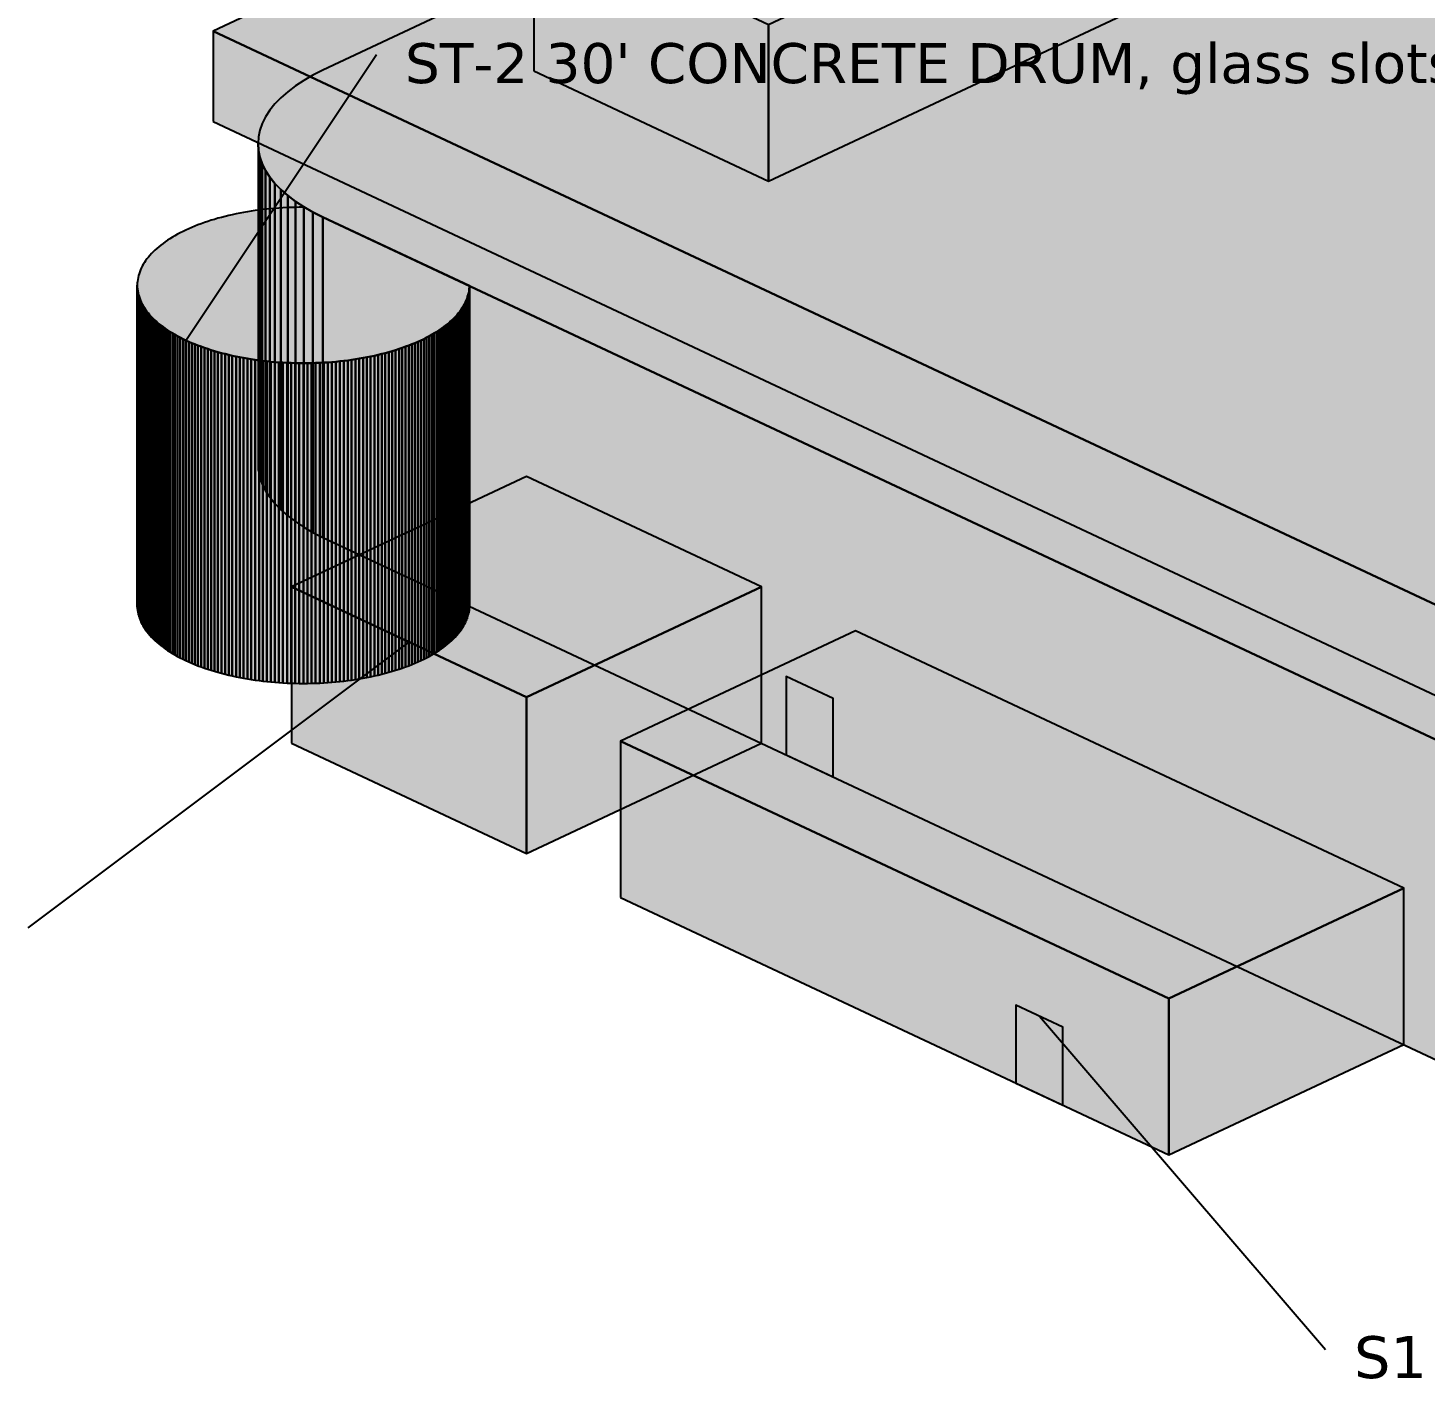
# Model space of a CAD drawing. Header units: inches. Extents: x 0.5 to 16.5, y 0.5 to 10.5.
# Drawn here: x 8.408 to 9.874, y 2.565 to 3.995 of the extents above; entities that cross this region are included whole.
import ezdxf

# ---------------------------------------------------------------- set-up
doc = ezdxf.new("R2010")
doc.units = ezdxf.units.IN
doc.header["$MEASUREMENT"] = 0
doc.layers.add('A-ANNO-TEXT', color=7, linetype='Continuous')
doc.layers.add('A-MASS', color=7, linetype='Continuous')
doc.styles.add('KS-REG', font='DejaVuSans.ttf')

msp = doc.modelspace()

# ---------------------------------------------------------------- hatches: boundary and pattern name
at = {"layer": 'A-MASS', "true_color": 0xc9c6be}
for points in [[(11.6678, 4.1886), (10.3445, 4.8099), (8.6021, 3.9918), (9.9253, 3.3706)], [(8.7171, 3.9509), (8.7067, 3.9457), (8.6971, 3.9402), (8.6882, 3.9344), (8.6802, 3.9283), (8.673, 3.922), (8.6667, 3.9155), (8.6614, 3.9088), (8.657, 3.902), (8.6535, 3.895), (8.651, 3.888), (8.6495, 3.8809), (8.649, 3.8738), (8.6495, 3.8666), (8.651, 3.8595), (8.6535, 3.8525), (8.657, 3.8455), (8.6614, 3.8387), (8.6667, 3.832), (8.673, 3.8255), (8.6802, 3.8192), (8.6882, 3.8131), (8.6971, 3.8073), (8.7067, 3.8018), (8.7171, 3.7966), (10.1144, 3.1406), (10.1255, 3.1357), (10.1372, 3.1312), (10.1496, 3.127), (10.1625, 3.1233), (10.1759, 3.1199), (10.1898, 3.1169), (10.204, 3.1144), (10.2186, 3.1124), (10.2334, 3.1107), (10.2484, 3.1096), (10.2636, 3.1089), (10.2788, 3.1086), (10.294, 3.1089), (10.3091, 3.1096), (10.3241, 3.1107), (10.3389, 3.1124), (10.3535, 3.1144), (10.3677, 3.1169), (10.3816, 3.1199), (10.395, 3.1233), (10.4079, 3.127), (10.4203, 3.1312), (10.432, 3.1357), (10.4432, 3.1406), (12.1856, 3.9586), (12.196, 3.9639), (12.2057, 3.9694), (12.2145, 3.9752), (12.2226, 3.9812), (12.2297, 3.9875), (12.236, 3.994), (12.2414, 4.0007), (12.2458, 4.0076), (12.2492, 4.0145), (12.2517, 4.0216), (12.2532, 4.0287), (12.2537, 4.0358), (12.2532, 4.043), (12.2517, 4.0501), (12.2492, 4.0571), (12.2458, 4.0641), (12.2414, 4.0709), (12.236, 4.0776), (12.2297, 4.0841), (12.2226, 4.0904), (12.2145, 4.0964), (12.2057, 4.1023), (12.196, 4.1078), (12.1856, 4.113), (10.7884, 4.769), (10.7773, 4.7738), (10.7655, 4.7784), (10.7531, 4.7825), (10.7402, 4.7863), (10.7268, 4.7897), (10.7129, 4.7926), (10.6987, 4.7951), (10.6841, 4.7972), (10.6693, 4.7988), (10.6543, 4.8), (10.6392, 4.8007), (10.624, 4.8009), (10.6088, 4.8007), (10.5936, 4.8), (10.5786, 4.7988), (10.5638, 4.7972), (10.5492, 4.7951), (10.535, 4.7926), (10.5212, 4.7897), (10.5077, 4.7863), (10.4948, 4.7825), (10.4825, 4.7784), (10.4707, 4.7738), (10.4596, 4.769)], [(8.5764, 3.7845), (8.5733, 3.7831), (8.5703, 3.7816), (8.5674, 3.7802), (8.5646, 3.7787), (8.5618, 3.7771), (8.5591, 3.7756), (8.5565, 3.774), (8.554, 3.7723), (8.5516, 3.7707), (8.5493, 3.769), (8.547, 3.7673), (8.5449, 3.7655), (8.5428, 3.7638), (8.5408, 3.762), (8.539, 3.7602), (8.5372, 3.7584), (8.5355, 3.7565), (8.5339, 3.7547), (8.5324, 3.7528), (8.531, 3.7509), (8.5297, 3.749), (8.5285, 3.747), (8.5274, 3.7451), (8.5265, 3.7431), (8.5256, 3.7412), (8.5248, 3.7392), (8.5241, 3.7372), (8.5235, 3.7352), (8.5231, 3.7332), (8.5227, 3.7312), (8.5224, 3.7292), (8.5223, 3.7272), (8.5222, 3.7252), (8.5223, 3.7232), (8.5224, 3.7212), (8.5227, 3.7192), (8.5231, 3.7172), (8.5235, 3.7152), (8.5241, 3.7132), (8.5248, 3.7112), (8.5256, 3.7092), (8.5265, 3.7073), (8.5274, 3.7053), (8.5285, 3.7034), (8.5297, 3.7014), (8.531, 3.6995), (8.5324, 3.6976), (8.5339, 3.6957), (8.5355, 3.6939), (8.5372, 3.692), (8.539, 3.6902), (8.5408, 3.6884), (8.5428, 3.6866), (8.5449, 3.6848), (8.547, 3.6831), (8.5493, 3.6814), (8.5516, 3.6797), (8.554, 3.6781), (8.5565, 3.6764), (8.5591, 3.6748), (8.5618, 3.6733), (8.5646, 3.6717), (8.5674, 3.6702), (8.5703, 3.6687), (8.5733, 3.6673), (8.5764, 3.6659), (8.5795, 3.6645), (8.5827, 3.6632), (8.586, 3.6619), (8.5893, 3.6607), (8.5927, 3.6594), (8.5962, 3.6583), (8.5997, 3.6571), (8.6033, 3.656), (8.6069, 3.655), (8.6106, 3.654), (8.6144, 3.653), (8.6182, 3.6521), (8.622, 3.6512), (8.6259, 3.6504), (8.6299, 3.6496), (8.6338, 3.6488), (8.6378, 3.6481), (8.6419, 3.6475), (8.646, 3.6469), (8.6501, 3.6463), (8.6542, 3.6458), (8.6584, 3.6453), (8.6626, 3.6449), (8.6668, 3.6445), (8.671, 3.6442), (8.6752, 3.644), (8.6795, 3.6437), (8.6837, 3.6436), (8.688, 3.6434), (8.6923, 3.6434), (8.6966, 3.6433), (8.7009, 3.6434), (8.7051, 3.6434), (8.7094, 3.6436), (8.7137, 3.6437), (8.7179, 3.644), (8.7222, 3.6442), (8.7264, 3.6445), (8.7306, 3.6449), (8.7348, 3.6453), (8.7389, 3.6458), (8.7431, 3.6463), (8.7472, 3.6469), (8.7513, 3.6475), (8.7553, 3.6481), (8.7593, 3.6488), (8.7633, 3.6496), (8.7672, 3.6504), (8.7711, 3.6512), (8.775, 3.6521), (8.7788, 3.653), (8.7825, 3.654), (8.7862, 3.655), (8.7899, 3.656), (8.7934, 3.6571), (8.797, 3.6583), (8.8004, 3.6594), (8.8038, 3.6607), (8.8072, 3.6619), (8.8105, 3.6632), (8.8137, 3.6645), (8.8168, 3.6659), (8.8199, 3.6673), (8.8229, 3.6687), (8.8258, 3.6702), (8.8286, 3.6717), (8.8314, 3.6733), (8.834, 3.6748), (8.8366, 3.6764), (8.8391, 3.6781), (8.8415, 3.6797), (8.8439, 3.6814), (8.8461, 3.6831), (8.8483, 3.6848), (8.8503, 3.6866), (8.8523, 3.6884), (8.8542, 3.6902), (8.856, 3.692), (8.8577, 3.6939), (8.8592, 3.6957), (8.8607, 3.6976), (8.8621, 3.6995), (8.8634, 3.7014), (8.8646, 3.7034), (8.8657, 3.7053), (8.8667, 3.7073), (8.8676, 3.7092), (8.8684, 3.7112), (8.869, 3.7132), (8.8696, 3.7152), (8.8701, 3.7172), (8.8705, 3.7192), (8.8707, 3.7212), (8.8709, 3.7232), (8.8709, 3.7244), (8.7171, 3.7966), (8.7067, 3.8018), (8.6975, 3.807), (8.6966, 3.807), (8.6923, 3.807), (8.688, 3.8069), (8.6837, 3.8068), (8.6795, 3.8067), (8.6752, 3.8064), (8.671, 3.8062), (8.6668, 3.8058), (8.6626, 3.8055), (8.6584, 3.8051), (8.6542, 3.8046), (8.6501, 3.8041), (8.646, 3.8035), (8.6419, 3.8029), (8.6378, 3.8023), (8.6338, 3.8016), (8.6299, 3.8008), (8.6259, 3.8), (8.622, 3.7992), (8.6182, 3.7983), (8.6144, 3.7974), (8.6106, 3.7964), (8.6069, 3.7954), (8.6033, 3.7943), (8.5997, 3.7933), (8.5962, 3.7921), (8.5927, 3.7909), (8.5893, 3.7897), (8.586, 3.7885), (8.5827, 3.7872), (8.5795, 3.7858)]]:
    msp.add_hatch(color=7, dxfattribs=at).paths.add_polyline_path(points)
at = {"layer": 'A-MASS', "true_color": 0x8d8d8d}
for points in [[(9.1849, 3.8344), (9.6452, 4.0505), (9.6452, 4.2147), (9.1849, 3.9986)], [(8.9308, 3.1286), (9.1774, 3.2444), (9.1774, 3.4086), (8.9308, 3.2928)], [(9.6048, 2.8122), (9.8514, 2.928), (9.8514, 3.0922), (9.6048, 2.9764)]]:
    msp.add_hatch(color=7, dxfattribs=at).paths.add_polyline_path(points)
at = {"layer": 'A-MASS', "true_color": 0x747474}
for points in [[(8.9383, 3.9502), (9.1849, 3.8344), (9.1849, 3.9986), (8.9383, 4.1144)], [(8.6842, 3.2444), (8.9308, 3.1286), (8.9308, 3.2928), (8.6842, 3.4086)], [(9.0295, 3.0823), (9.6048, 2.8122), (9.6048, 2.9764), (9.0295, 3.2465)]]:
    msp.add_hatch(color=7, dxfattribs=at).paths.add_polyline_path(points)
at = {"layer": 'A-MASS', "true_color": 0x85837d}
for points in [[(8.6021, 3.8969), (9.9253, 3.2757), (9.9253, 3.3706), (8.6021, 3.9918)], [(8.649, 3.5376), (8.6495, 3.5305), (8.6495, 3.8666), (8.649, 3.8738)], [(8.6495, 3.5305), (8.651, 3.5234), (8.651, 3.8595), (8.6495, 3.8666)], [(8.651, 3.5234), (8.6535, 3.5163), (8.6535, 3.8525), (8.651, 3.8595)], [(8.6535, 3.5163), (8.657, 3.5094), (8.657, 3.8455), (8.6535, 3.8525)], [(8.657, 3.5094), (8.6614, 3.5026), (8.6614, 3.8387), (8.657, 3.8455)], [(8.6614, 3.5026), (8.6667, 3.4959), (8.6667, 3.832), (8.6614, 3.8387)], [(8.6667, 3.4959), (8.673, 3.4894), (8.673, 3.8255), (8.6667, 3.832)], [(8.673, 3.4894), (8.6802, 3.4831), (8.6802, 3.8192), (8.673, 3.8255)], [(8.6802, 3.4831), (8.6882, 3.477), (8.6882, 3.8131), (8.6802, 3.8192)], [(8.6882, 3.477), (8.6971, 3.4712), (8.6971, 3.8073), (8.6882, 3.8131)], [(8.6971, 3.4712), (8.7067, 3.4657), (8.7067, 3.8018), (8.6971, 3.8073)], [(8.7067, 3.4657), (8.7171, 3.4605), (8.7171, 3.7966), (8.7067, 3.8018)], [(8.7171, 3.4605), (10.1144, 2.8045), (10.1144, 3.1406), (8.7171, 3.7966)], [(8.5222, 3.3891), (8.5223, 3.3871), (8.5223, 3.7232), (8.5222, 3.7252)], [(8.5223, 3.3871), (8.5224, 3.3851), (8.5224, 3.7212), (8.5223, 3.7232)], [(8.5224, 3.3851), (8.5227, 3.3831), (8.5227, 3.7192), (8.5224, 3.7212)], [(8.5227, 3.3831), (8.5231, 3.3811), (8.5231, 3.7172), (8.5227, 3.7192)], [(8.5231, 3.3811), (8.5235, 3.3791), (8.5235, 3.7152), (8.5231, 3.7172)], [(8.5235, 3.3791), (8.5241, 3.3771), (8.5241, 3.7132), (8.5235, 3.7152)], [(8.5241, 3.3771), (8.5248, 3.3751), (8.5248, 3.7112), (8.5241, 3.7132)], [(8.5248, 3.3751), (8.5256, 3.3731), (8.5256, 3.7092), (8.5248, 3.7112)], [(8.5256, 3.3731), (8.5265, 3.3711), (8.5265, 3.7073), (8.5256, 3.7092)], [(8.5265, 3.3711), (8.5274, 3.3692), (8.5274, 3.7053), (8.5265, 3.7073)], [(8.5274, 3.3692), (8.5285, 3.3672), (8.5285, 3.7034), (8.5274, 3.7053)], [(8.5285, 3.3672), (8.5297, 3.3653), (8.5297, 3.7014), (8.5285, 3.7034)], [(8.5297, 3.3653), (8.531, 3.3634), (8.531, 3.6995), (8.5297, 3.7014)], [(8.531, 3.3634), (8.5324, 3.3615), (8.5324, 3.6976), (8.531, 3.6995)], [(8.5324, 3.3615), (8.5339, 3.3596), (8.5339, 3.6957), (8.5324, 3.6976)], [(8.5339, 3.3596), (8.5355, 3.3578), (8.5355, 3.6939), (8.5339, 3.6957)], [(8.5355, 3.3578), (8.5372, 3.3559), (8.5372, 3.692), (8.5355, 3.6939)], [(8.5372, 3.3559), (8.539, 3.3541), (8.539, 3.6902), (8.5372, 3.692)], [(8.539, 3.3541), (8.5408, 3.3523), (8.5408, 3.6884), (8.539, 3.6902)], [(8.5408, 3.3523), (8.5428, 3.3505), (8.5428, 3.6866), (8.5408, 3.6884)], [(8.5428, 3.3505), (8.5449, 3.3487), (8.5449, 3.6848), (8.5428, 3.6866)], [(8.5449, 3.3487), (8.547, 3.347), (8.547, 3.6831), (8.5449, 3.6848)], [(8.547, 3.347), (8.5493, 3.3453), (8.5493, 3.6814), (8.547, 3.6831)], [(8.5493, 3.3453), (8.5516, 3.3436), (8.5516, 3.6797), (8.5493, 3.6814)], [(8.5516, 3.3436), (8.554, 3.3419), (8.554, 3.6781), (8.5516, 3.6797)], [(8.554, 3.3419), (8.5565, 3.3403), (8.5565, 3.6764), (8.554, 3.6781)], [(8.5565, 3.3403), (8.5591, 3.3387), (8.5591, 3.6748), (8.5565, 3.6764)], [(8.5591, 3.3387), (8.5618, 3.3371), (8.5618, 3.6733), (8.5591, 3.6748)], [(8.5618, 3.3371), (8.5646, 3.3356), (8.5646, 3.6717), (8.5618, 3.6733)], [(8.5646, 3.3356), (8.5674, 3.3341), (8.5674, 3.6702), (8.5646, 3.6717)], [(8.5674, 3.3341), (8.5703, 3.3326), (8.5703, 3.6687), (8.5674, 3.6702)], [(8.5703, 3.3326), (8.5733, 3.3312), (8.5733, 3.6673), (8.5703, 3.6687)], [(8.5733, 3.3312), (8.5764, 3.3298), (8.5764, 3.6659), (8.5733, 3.6673)], [(8.5764, 3.3298), (8.5795, 3.3284), (8.5795, 3.6645), (8.5764, 3.6659)], [(8.5795, 3.3284), (8.5827, 3.3271), (8.5827, 3.6632), (8.5795, 3.6645)], [(8.5827, 3.3271), (8.586, 3.3258), (8.586, 3.6619), (8.5827, 3.6632)], [(8.586, 3.3258), (8.5893, 3.3245), (8.5893, 3.6607), (8.586, 3.6619)], [(8.5893, 3.3245), (8.5927, 3.3233), (8.5927, 3.6594), (8.5893, 3.6607)], [(8.5927, 3.3233), (8.5962, 3.3222), (8.5962, 3.6583), (8.5927, 3.6594)], [(8.5962, 3.3222), (8.5997, 3.321), (8.5997, 3.6571), (8.5962, 3.6583)], [(8.5997, 3.321), (8.6033, 3.3199), (8.6033, 3.656), (8.5997, 3.6571)], [(8.6033, 3.3199), (8.6069, 3.3189), (8.6069, 3.655), (8.6033, 3.656)], [(8.6069, 3.3189), (8.6106, 3.3179), (8.6106, 3.654), (8.6069, 3.655)], [(8.6106, 3.3179), (8.6144, 3.3169), (8.6144, 3.653), (8.6106, 3.654)], [(8.6144, 3.3169), (8.6182, 3.316), (8.6182, 3.6521), (8.6144, 3.653)], [(8.6182, 3.316), (8.622, 3.3151), (8.622, 3.6512), (8.6182, 3.6521)], [(8.622, 3.3151), (8.6259, 3.3142), (8.6259, 3.6504), (8.622, 3.6512)], [(8.6259, 3.3142), (8.6299, 3.3135), (8.6299, 3.6496), (8.6259, 3.6504)], [(8.6299, 3.3135), (8.6338, 3.3127), (8.6338, 3.6488), (8.6299, 3.6496)], [(8.6338, 3.3127), (8.6378, 3.312), (8.6378, 3.6481), (8.6338, 3.6488)], [(8.6378, 3.312), (8.6419, 3.3114), (8.6419, 3.6475), (8.6378, 3.6481)], [(8.6419, 3.3114), (8.646, 3.3107), (8.646, 3.6469), (8.6419, 3.6475)], [(8.646, 3.3107), (8.6501, 3.3102), (8.6501, 3.6463), (8.646, 3.6469)], [(8.6501, 3.3102), (8.6542, 3.3097), (8.6542, 3.6458), (8.6501, 3.6463)], [(8.6542, 3.3097), (8.6584, 3.3092), (8.6584, 3.6453), (8.6542, 3.6458)], [(8.6584, 3.3092), (8.6626, 3.3088), (8.6626, 3.6449), (8.6584, 3.6453)], [(8.6626, 3.3088), (8.6668, 3.3084), (8.6668, 3.6445), (8.6626, 3.6449)], [(8.6668, 3.3084), (8.671, 3.3081), (8.671, 3.6442), (8.6668, 3.6445)], [(8.671, 3.3081), (8.6752, 3.3078), (8.6752, 3.644), (8.671, 3.6442)], [(8.6752, 3.3078), (8.6795, 3.3076), (8.6795, 3.6437), (8.6752, 3.644)], [(8.6795, 3.3076), (8.6837, 3.3074), (8.6837, 3.6436), (8.6795, 3.6437)], [(8.6837, 3.3074), (8.688, 3.3073), (8.688, 3.6434), (8.6837, 3.6436)], [(8.688, 3.3073), (8.6923, 3.3072), (8.6923, 3.6434), (8.688, 3.6434)], [(8.6923, 3.3072), (8.6966, 3.3072), (8.6966, 3.6433), (8.6923, 3.6434)]]:
    msp.add_hatch(color=7, dxfattribs=at).paths.add_polyline_path(points)
at = {"layer": 'A-MASS', "true_color": 0x344652}
for points in [[(8.649, 3.7429), (8.6495, 3.7358), (8.6495, 3.8461), (8.649, 3.8532)], [(8.6495, 3.7358), (8.651, 3.7287), (8.651, 3.839), (8.6495, 3.8461)], [(8.651, 3.7287), (8.6535, 3.7216), (8.6535, 3.8319), (8.651, 3.839)], [(8.6535, 3.7216), (8.657, 3.7146), (8.657, 3.825), (8.6535, 3.8319)], [(8.657, 3.7146), (8.6614, 3.7078), (8.6614, 3.8181), (8.657, 3.825)], [(8.6614, 3.7078), (8.6667, 3.7011), (8.6667, 3.8115), (8.6614, 3.8181)], [(8.6667, 3.7011), (8.673, 3.6946), (8.673, 3.805), (8.6667, 3.8115)], [(8.673, 3.6946), (8.6802, 3.6883), (8.6802, 3.7987), (8.673, 3.805)], [(8.6802, 3.6883), (8.6882, 3.6823), (8.6882, 3.7926), (8.6802, 3.7987)], [(8.6882, 3.6823), (8.6971, 3.6765), (8.6971, 3.7868), (8.6882, 3.7926)], [(8.6971, 3.6765), (8.7067, 3.6709), (8.7067, 3.7813), (8.6971, 3.7868)], [(8.7067, 3.6709), (8.7171, 3.6657), (8.7171, 3.7761), (8.7067, 3.7813)], [(8.7171, 3.6657), (10.1144, 3.0097), (10.1144, 3.1201), (8.7171, 3.7761)], [(8.649, 3.553), (8.6495, 3.5459), (8.6495, 3.6896), (8.649, 3.6967)], [(8.5248, 3.3956), (8.5256, 3.3936), (8.5256, 3.6887), (8.5248, 3.6907)], [(8.6495, 3.5459), (8.651, 3.5388), (8.651, 3.6825), (8.6495, 3.6896)], [(8.651, 3.5388), (8.6535, 3.5317), (8.6535, 3.6754), (8.651, 3.6825)], [(8.5339, 3.3801), (8.5355, 3.3783), (8.5355, 3.6733), (8.5339, 3.6752)], [(8.6535, 3.5317), (8.657, 3.5248), (8.657, 3.6685), (8.6535, 3.6754)], [(8.657, 3.5248), (8.6614, 3.5179), (8.6614, 3.6616), (8.657, 3.6685)], [(8.5493, 3.3658), (8.5516, 3.3641), (8.5516, 3.6592), (8.5493, 3.6609)], [(8.6614, 3.5179), (8.6667, 3.5113), (8.6667, 3.6549), (8.6614, 3.6616)], [(8.6667, 3.5113), (8.673, 3.5048), (8.673, 3.6484), (8.6667, 3.6549)], [(8.5703, 3.3532), (8.5733, 3.3517), (8.5733, 3.6468), (8.5703, 3.6482)], [(8.5962, 3.3427), (8.5997, 3.3415), (8.5997, 3.6366), (8.5962, 3.6377)], [(8.673, 3.5048), (8.6802, 3.4985), (8.6802, 3.6421), (8.673, 3.6484)], [(8.6802, 3.4985), (8.6882, 3.4924), (8.6882, 3.6361), (8.6802, 3.6421)], [(8.6259, 3.3348), (8.6299, 3.334), (8.6299, 3.629), (8.6259, 3.6298)], [(8.6584, 3.3297), (8.6626, 3.3293), (8.6626, 3.6244), (8.6584, 3.6248)], [(8.6882, 3.4924), (8.6971, 3.4866), (8.6971, 3.6303), (8.6882, 3.6361)], [(8.6923, 3.3278), (8.6966, 3.3277), (8.6966, 3.6228), (8.6923, 3.6228)], [(8.6971, 3.4866), (8.7067, 3.4811), (8.7067, 3.6248), (8.6971, 3.6303)], [(8.7067, 3.4811), (8.7171, 3.4759), (8.7171, 3.6195), (8.7067, 3.6248)], [(8.7171, 3.4759), (10.1144, 2.8199), (10.1144, 2.9636), (8.7171, 3.6195)]]:
    msp.add_hatch(color=7, dxfattribs=at).paths.add_polyline_path(points)
at = {"layer": 'A-MASS', "true_color": 0xa19e98}
for points in [[(8.8709, 3.3871), (8.8709, 3.3883), (8.8709, 3.7244), (8.8709, 3.7232)], [(8.8676, 3.3731), (8.8684, 3.3751), (8.8684, 3.7112), (8.8676, 3.7092)], [(8.8684, 3.3751), (8.869, 3.3771), (8.869, 3.7132), (8.8684, 3.7112)], [(8.869, 3.3771), (8.8696, 3.3791), (8.8696, 3.7152), (8.869, 3.7132)], [(8.8696, 3.3791), (8.8701, 3.3811), (8.8701, 3.7172), (8.8696, 3.7152)], [(8.8701, 3.3811), (8.8705, 3.3831), (8.8705, 3.7192), (8.8701, 3.7172)], [(8.8705, 3.3831), (8.8707, 3.3851), (8.8707, 3.7212), (8.8705, 3.7192)], [(8.8707, 3.3851), (8.8709, 3.3871), (8.8709, 3.7232), (8.8707, 3.7212)], [(8.8577, 3.3578), (8.8592, 3.3596), (8.8592, 3.6957), (8.8577, 3.6939)], [(8.8592, 3.3596), (8.8607, 3.3615), (8.8607, 3.6976), (8.8592, 3.6957)], [(8.8607, 3.3615), (8.8621, 3.3634), (8.8621, 3.6995), (8.8607, 3.6976)], [(8.8621, 3.3634), (8.8634, 3.3653), (8.8634, 3.7014), (8.8621, 3.6995)], [(8.8634, 3.3653), (8.8646, 3.3672), (8.8646, 3.7034), (8.8634, 3.7014)], [(8.8646, 3.3672), (8.8657, 3.3692), (8.8657, 3.7053), (8.8646, 3.7034)], [(8.8657, 3.3692), (8.8667, 3.3711), (8.8667, 3.7073), (8.8657, 3.7053)], [(8.8667, 3.3711), (8.8676, 3.3731), (8.8676, 3.7092), (8.8667, 3.7073)], [(8.8415, 3.3436), (8.8439, 3.3453), (8.8439, 3.6814), (8.8415, 3.6797)], [(8.8439, 3.3453), (8.8461, 3.347), (8.8461, 3.6831), (8.8439, 3.6814)], [(8.8461, 3.347), (8.8483, 3.3487), (8.8483, 3.6848), (8.8461, 3.6831)], [(8.8483, 3.3487), (8.8503, 3.3505), (8.8503, 3.6866), (8.8483, 3.6848)], [(8.8503, 3.3505), (8.8523, 3.3523), (8.8523, 3.6884), (8.8503, 3.6866)], [(8.8523, 3.3523), (8.8542, 3.3541), (8.8542, 3.6902), (8.8523, 3.6884)], [(8.8542, 3.3541), (8.856, 3.3559), (8.856, 3.692), (8.8542, 3.6902)], [(8.856, 3.3559), (8.8577, 3.3578), (8.8577, 3.6939), (8.856, 3.692)], [(8.8137, 3.3284), (8.8168, 3.3298), (8.8168, 3.6659), (8.8137, 3.6645)], [(8.8168, 3.3298), (8.8199, 3.3312), (8.8199, 3.6673), (8.8168, 3.6659)], [(8.8199, 3.3312), (8.8229, 3.3326), (8.8229, 3.6687), (8.8199, 3.6673)], [(8.8229, 3.3326), (8.8258, 3.3341), (8.8258, 3.6702), (8.8229, 3.6687)], [(8.8258, 3.3341), (8.8286, 3.3356), (8.8286, 3.6717), (8.8258, 3.6702)], [(8.8286, 3.3356), (8.8314, 3.3371), (8.8314, 3.6733), (8.8286, 3.6717)], [(8.8314, 3.3371), (8.834, 3.3387), (8.834, 3.6748), (8.8314, 3.6733)], [(8.834, 3.3387), (8.8366, 3.3403), (8.8366, 3.6764), (8.834, 3.6748)], [(8.8366, 3.3403), (8.8391, 3.3419), (8.8391, 3.6781), (8.8366, 3.6764)], [(8.8391, 3.3419), (8.8415, 3.3436), (8.8415, 3.6797), (8.8391, 3.6781)], [(8.7672, 3.3142), (8.7711, 3.3151), (8.7711, 3.6512), (8.7672, 3.6504)], [(8.7711, 3.3151), (8.775, 3.316), (8.775, 3.6521), (8.7711, 3.6512)], [(8.775, 3.316), (8.7788, 3.3169), (8.7788, 3.653), (8.775, 3.6521)], [(8.7788, 3.3169), (8.7825, 3.3179), (8.7825, 3.654), (8.7788, 3.653)], [(8.7825, 3.3179), (8.7862, 3.3189), (8.7862, 3.655), (8.7825, 3.654)], [(8.7862, 3.3189), (8.7899, 3.3199), (8.7899, 3.656), (8.7862, 3.655)], [(8.7899, 3.3199), (8.7934, 3.321), (8.7934, 3.6571), (8.7899, 3.656)], [(8.7934, 3.321), (8.797, 3.3222), (8.797, 3.6583), (8.7934, 3.6571)], [(8.797, 3.3222), (8.8004, 3.3233), (8.8004, 3.6594), (8.797, 3.6583)], [(8.8004, 3.3233), (8.8038, 3.3245), (8.8038, 3.6607), (8.8004, 3.6594)], [(8.8038, 3.3245), (8.8072, 3.3258), (8.8072, 3.6619), (8.8038, 3.6607)], [(8.8072, 3.3258), (8.8105, 3.3271), (8.8105, 3.6632), (8.8072, 3.6619)], [(8.8105, 3.3271), (8.8137, 3.3284), (8.8137, 3.6645), (8.8105, 3.6632)], [(8.6966, 3.3072), (8.7009, 3.3072), (8.7009, 3.6434), (8.6966, 3.6433)], [(8.7009, 3.3072), (8.7051, 3.3073), (8.7051, 3.6434), (8.7009, 3.6434)], [(8.7051, 3.3073), (8.7094, 3.3074), (8.7094, 3.6436), (8.7051, 3.6434)], [(8.7094, 3.3074), (8.7137, 3.3076), (8.7137, 3.6437), (8.7094, 3.6436)], [(8.7137, 3.3076), (8.7179, 3.3078), (8.7179, 3.644), (8.7137, 3.6437)], [(8.7179, 3.3078), (8.7222, 3.3081), (8.7222, 3.6442), (8.7179, 3.644)], [(8.7222, 3.3081), (8.7264, 3.3084), (8.7264, 3.6445), (8.7222, 3.6442)], [(8.7264, 3.3084), (8.7306, 3.3088), (8.7306, 3.6449), (8.7264, 3.6445)], [(8.7306, 3.3088), (8.7348, 3.3092), (8.7348, 3.6453), (8.7306, 3.6449)], [(8.7348, 3.3092), (8.7389, 3.3097), (8.7389, 3.6458), (8.7348, 3.6453)], [(8.7389, 3.3097), (8.7431, 3.3102), (8.7431, 3.6463), (8.7389, 3.6458)], [(8.7431, 3.3102), (8.7472, 3.3107), (8.7472, 3.6469), (8.7431, 3.6463)], [(8.7472, 3.3107), (8.7513, 3.3114), (8.7513, 3.6475), (8.7472, 3.6469)], [(8.7513, 3.3114), (8.7553, 3.312), (8.7553, 3.6481), (8.7513, 3.6475)], [(8.7553, 3.312), (8.7593, 3.3127), (8.7593, 3.6488), (8.7553, 3.6481)], [(8.7593, 3.3127), (8.7633, 3.3135), (8.7633, 3.6496), (8.7593, 3.6488)], [(8.7633, 3.3135), (8.7672, 3.3142), (8.7672, 3.6504), (8.7633, 3.6496)]]:
    msp.add_hatch(color=7, dxfattribs=at).paths.add_polyline_path(points)
at = {"layer": 'A-MASS', "true_color": 0x3f5564}
for points in [[(8.8709, 3.4076), (8.8709, 3.4088), (8.8709, 3.7039), (8.8709, 3.7027)], [(8.8667, 3.3917), (8.8676, 3.3936), (8.8676, 3.6887), (8.8667, 3.6867)], [(8.856, 3.3764), (8.8577, 3.3783), (8.8577, 3.6733), (8.856, 3.6715)], [(8.8391, 3.3625), (8.8415, 3.3641), (8.8415, 3.6592), (8.8391, 3.6575)], [(8.7899, 3.3404), (8.7934, 3.3415), (8.7934, 3.6366), (8.7899, 3.6355)], [(8.8168, 3.3503), (8.8199, 3.3517), (8.8199, 3.6468), (8.8168, 3.6454)], [(8.7264, 3.329), (8.7306, 3.3293), (8.7306, 3.6244), (8.7264, 3.624)], [(8.7593, 3.3332), (8.7633, 3.334), (8.7633, 3.629), (8.7593, 3.6283)]]:
    msp.add_hatch(color=7, dxfattribs=at).paths.add_polyline_path(points)
at = {"layer": 'A-MASS', "true_color": 0xb0b0b0}
for points in [[(9.1774, 3.4086), (8.9308, 3.5243), (8.6842, 3.4086), (8.9308, 3.2928)], [(9.8514, 3.0922), (9.276, 3.3623), (9.0295, 3.2465), (9.6048, 2.9764)]]:
    msp.add_hatch(color=7, dxfattribs=at).paths.add_polyline_path(points)
at = {"layer": 'A-MASS', "true_color": 0x111111}
for points in [[(9.2033, 3.2322), (9.2526, 3.2091), (9.2526, 3.2912), (9.2033, 3.3143)], [(9.4445, 2.8874), (9.4938, 2.8643), (9.4938, 2.9464), (9.4445, 2.9696)]]:
    msp.add_hatch(color=7, dxfattribs=at).paths.add_polyline_path(points)

# ---------------------------------------------------------------- linework, layer by layer
at = {"layer": 'A-ANNO-TEXT'}
for p, q in [((8.5733, 3.6673), (8.7733, 3.9673)), ((8.8075, 3.3507), (8.4075, 3.0507)), ((9.4692, 2.958), (9.7692, 2.608))]:
    msp.add_line(p, q, dxfattribs=at)
at = {"layer": 'A-MASS'}
for points in [[(11.6678, 4.1886), (10.3445, 4.8099), (8.6021, 3.9918), (9.9253, 3.3706)], [(9.1849, 3.8344), (9.6452, 4.0505), (9.6452, 4.2147), (9.1849, 3.9986)], [(8.9383, 3.9502), (9.1849, 3.8344), (9.1849, 3.9986), (8.9383, 4.1144)], [(8.6021, 3.8969), (9.9253, 3.2757), (9.9253, 3.3706), (8.6021, 3.9918)], [(8.649, 3.5376), (8.6495, 3.5305), (8.6495, 3.8666), (8.649, 3.8738)], [(8.6495, 3.5305), (8.651, 3.5234), (8.651, 3.8595), (8.6495, 3.8666)], [(8.651, 3.5234), (8.6535, 3.5163), (8.6535, 3.8525), (8.651, 3.8595)], [(8.6535, 3.5163), (8.657, 3.5094), (8.657, 3.8455), (8.6535, 3.8525)], [(8.657, 3.5094), (8.6614, 3.5026), (8.6614, 3.8387), (8.657, 3.8455)], [(8.6614, 3.5026), (8.6667, 3.4959), (8.6667, 3.832), (8.6614, 3.8387)], [(8.6667, 3.4959), (8.673, 3.4894), (8.673, 3.8255), (8.6667, 3.832)], [(8.673, 3.4894), (8.6802, 3.4831), (8.6802, 3.8192), (8.673, 3.8255)], [(8.6802, 3.4831), (8.6882, 3.477), (8.6882, 3.8131), (8.6802, 3.8192)], [(8.6882, 3.477), (8.6971, 3.4712), (8.6971, 3.8073), (8.6882, 3.8131)], [(8.5764, 3.7845), (8.5733, 3.7831), (8.5703, 3.7816), (8.5674, 3.7802), (8.5646, 3.7787), (8.5618, 3.7771), (8.5591, 3.7756), (8.5565, 3.774), (8.554, 3.7723), (8.5516, 3.7707), (8.5493, 3.769), (8.547, 3.7673), (8.5449, 3.7655), (8.5428, 3.7638), (8.5408, 3.762), (8.539, 3.7602), (8.5372, 3.7584), (8.5355, 3.7565), (8.5339, 3.7547), (8.5324, 3.7528), (8.531, 3.7509), (8.5297, 3.749), (8.5285, 3.747), (8.5274, 3.7451), (8.5265, 3.7431), (8.5256, 3.7412), (8.5248, 3.7392), (8.5241, 3.7372), (8.5235, 3.7352), (8.5231, 3.7332), (8.5227, 3.7312), (8.5224, 3.7292), (8.5223, 3.7272), (8.5222, 3.7252), (8.5223, 3.7232), (8.5224, 3.7212), (8.5227, 3.7192), (8.5231, 3.7172), (8.5235, 3.7152), (8.5241, 3.7132), (8.5248, 3.7112), (8.5256, 3.7092), (8.5265, 3.7073), (8.5274, 3.7053), (8.5285, 3.7034), (8.5297, 3.7014), (8.531, 3.6995), (8.5324, 3.6976), (8.5339, 3.6957), (8.5355, 3.6939), (8.5372, 3.692), (8.539, 3.6902), (8.5408, 3.6884), (8.5428, 3.6866), (8.5449, 3.6848), (8.547, 3.6831), (8.5493, 3.6814), (8.5516, 3.6797), (8.554, 3.6781), (8.5565, 3.6764), (8.5591, 3.6748), (8.5618, 3.6733), (8.5646, 3.6717), (8.5674, 3.6702), (8.5703, 3.6687), (8.5733, 3.6673), (8.5764, 3.6659), (8.5795, 3.6645), (8.5827, 3.6632), (8.586, 3.6619), (8.5893, 3.6607), (8.5927, 3.6594), (8.5962, 3.6583), (8.5997, 3.6571), (8.6033, 3.656), (8.6069, 3.655), (8.6106, 3.654), (8.6144, 3.653), (8.6182, 3.6521), (8.622, 3.6512), (8.6259, 3.6504), (8.6299, 3.6496), (8.6338, 3.6488), (8.6378, 3.6481), (8.6419, 3.6475), (8.646, 3.6469), (8.6501, 3.6463), (8.6542, 3.6458), (8.6584, 3.6453), (8.6626, 3.6449), (8.6668, 3.6445), (8.671, 3.6442), (8.6752, 3.644), (8.6795, 3.6437), (8.6837, 3.6436), (8.688, 3.6434), (8.6923, 3.6434), (8.6966, 3.6433), (8.7009, 3.6434), (8.7051, 3.6434), (8.7094, 3.6436), (8.7137, 3.6437), (8.7179, 3.644), (8.7222, 3.6442), (8.7264, 3.6445), (8.7306, 3.6449), (8.7348, 3.6453), (8.7389, 3.6458), (8.7431, 3.6463), (8.7472, 3.6469), (8.7513, 3.6475), (8.7553, 3.6481), (8.7593, 3.6488), (8.7633, 3.6496), (8.7672, 3.6504), (8.7711, 3.6512), (8.775, 3.6521), (8.7788, 3.653), (8.7825, 3.654), (8.7862, 3.655), (8.7899, 3.656), (8.7934, 3.6571), (8.797, 3.6583), (8.8004, 3.6594), (8.8038, 3.6607), (8.8072, 3.6619), (8.8105, 3.6632), (8.8137, 3.6645), (8.8168, 3.6659), (8.8199, 3.6673), (8.8229, 3.6687), (8.8258, 3.6702), (8.8286, 3.6717), (8.8314, 3.6733), (8.834, 3.6748), (8.8366, 3.6764), (8.8391, 3.6781), (8.8415, 3.6797), (8.8439, 3.6814), (8.8461, 3.6831), (8.8483, 3.6848), (8.8503, 3.6866), (8.8523, 3.6884), (8.8542, 3.6902), (8.856, 3.692), (8.8577, 3.6939), (8.8592, 3.6957), (8.8607, 3.6976), (8.8621, 3.6995), (8.8634, 3.7014), (8.8646, 3.7034), (8.8657, 3.7053), (8.8667, 3.7073), (8.8676, 3.7092), (8.8684, 3.7112), (8.869, 3.7132), (8.8696, 3.7152), (8.8701, 3.7172), (8.8705, 3.7192), (8.8707, 3.7212), (8.8709, 3.7232), (8.8709, 3.7244), (8.7171, 3.7966), (8.7067, 3.8018), (8.6975, 3.807), (8.6966, 3.807), (8.6923, 3.807), (8.688, 3.8069), (8.6837, 3.8068), (8.6795, 3.8067), (8.6752, 3.8064), (8.671, 3.8062), (8.6668, 3.8058), (8.6626, 3.8055), (8.6584, 3.8051), (8.6542, 3.8046), (8.6501, 3.8041), (8.646, 3.8035), (8.6419, 3.8029), (8.6378, 3.8023), (8.6338, 3.8016), (8.6299, 3.8008), (8.6259, 3.8), (8.622, 3.7992), (8.6182, 3.7983), (8.6144, 3.7974), (8.6106, 3.7964), (8.6069, 3.7954), (8.6033, 3.7943), (8.5997, 3.7933), (8.5962, 3.7921), (8.5927, 3.7909), (8.5893, 3.7897), (8.586, 3.7885), (8.5827, 3.7872), (8.5795, 3.7858)], [(8.6971, 3.4712), (8.7067, 3.4657), (8.7067, 3.8018), (8.6971, 3.8073)], [(8.7067, 3.4657), (8.7171, 3.4605), (8.7171, 3.7966), (8.7067, 3.8018)], [(8.7171, 3.4605), (10.1144, 2.8045), (10.1144, 3.1406), (8.7171, 3.7966)], [(8.5222, 3.3891), (8.5223, 3.3871), (8.5223, 3.7232), (8.5222, 3.7252)], [(8.8709, 3.3871), (8.8709, 3.3883), (8.8709, 3.7244), (8.8709, 3.7232)], [(8.5223, 3.3871), (8.5224, 3.3851), (8.5224, 3.7212), (8.5223, 3.7232)], [(8.5224, 3.3851), (8.5227, 3.3831), (8.5227, 3.7192), (8.5224, 3.7212)], [(8.5227, 3.3831), (8.5231, 3.3811), (8.5231, 3.7172), (8.5227, 3.7192)], [(8.5231, 3.3811), (8.5235, 3.3791), (8.5235, 3.7152), (8.5231, 3.7172)], [(8.5235, 3.3791), (8.5241, 3.3771), (8.5241, 3.7132), (8.5235, 3.7152)], [(8.5241, 3.3771), (8.5248, 3.3751), (8.5248, 3.7112), (8.5241, 3.7132)], [(8.5248, 3.3751), (8.5256, 3.3731), (8.5256, 3.7092), (8.5248, 3.7112)], [(8.8676, 3.3731), (8.8684, 3.3751), (8.8684, 3.7112), (8.8676, 3.7092)], [(8.8684, 3.3751), (8.869, 3.3771), (8.869, 3.7132), (8.8684, 3.7112)], [(8.869, 3.3771), (8.8696, 3.3791), (8.8696, 3.7152), (8.869, 3.7132)], [(8.8696, 3.3791), (8.8701, 3.3811), (8.8701, 3.7172), (8.8696, 3.7152)], [(8.8701, 3.3811), (8.8705, 3.3831), (8.8705, 3.7192), (8.8701, 3.7172)], [(8.8705, 3.3831), (8.8707, 3.3851), (8.8707, 3.7212), (8.8705, 3.7192)], [(8.8707, 3.3851), (8.8709, 3.3871), (8.8709, 3.7232), (8.8707, 3.7212)], [(8.5256, 3.3731), (8.5265, 3.3711), (8.5265, 3.7073), (8.5256, 3.7092)], [(8.5265, 3.3711), (8.5274, 3.3692), (8.5274, 3.7053), (8.5265, 3.7073)], [(8.5274, 3.3692), (8.5285, 3.3672), (8.5285, 3.7034), (8.5274, 3.7053)], [(8.5285, 3.3672), (8.5297, 3.3653), (8.5297, 3.7014), (8.5285, 3.7034)], [(8.5297, 3.3653), (8.531, 3.3634), (8.531, 3.6995), (8.5297, 3.7014)], [(8.531, 3.3634), (8.5324, 3.3615), (8.5324, 3.6976), (8.531, 3.6995)], [(8.5324, 3.3615), (8.5339, 3.3596), (8.5339, 3.6957), (8.5324, 3.6976)], [(8.5339, 3.3596), (8.5355, 3.3578), (8.5355, 3.6939), (8.5339, 3.6957)], [(8.8577, 3.3578), (8.8592, 3.3596), (8.8592, 3.6957), (8.8577, 3.6939)], [(8.8592, 3.3596), (8.8607, 3.3615), (8.8607, 3.6976), (8.8592, 3.6957)], [(8.8607, 3.3615), (8.8621, 3.3634), (8.8621, 3.6995), (8.8607, 3.6976)], [(8.8621, 3.3634), (8.8634, 3.3653), (8.8634, 3.7014), (8.8621, 3.6995)], [(8.8634, 3.3653), (8.8646, 3.3672), (8.8646, 3.7034), (8.8634, 3.7014)], [(8.8646, 3.3672), (8.8657, 3.3692), (8.8657, 3.7053), (8.8646, 3.7034)], [(8.8657, 3.3692), (8.8667, 3.3711), (8.8667, 3.7073), (8.8657, 3.7053)], [(8.8667, 3.3711), (8.8676, 3.3731), (8.8676, 3.7092), (8.8667, 3.7073)], [(8.5355, 3.3578), (8.5372, 3.3559), (8.5372, 3.692), (8.5355, 3.6939)], [(8.5372, 3.3559), (8.539, 3.3541), (8.539, 3.6902), (8.5372, 3.692)], [(8.539, 3.3541), (8.5408, 3.3523), (8.5408, 3.6884), (8.539, 3.6902)], [(8.5408, 3.3523), (8.5428, 3.3505), (8.5428, 3.6866), (8.5408, 3.6884)], [(8.5428, 3.3505), (8.5449, 3.3487), (8.5449, 3.6848), (8.5428, 3.6866)], [(8.5449, 3.3487), (8.547, 3.347), (8.547, 3.6831), (8.5449, 3.6848)], [(8.547, 3.347), (8.5493, 3.3453), (8.5493, 3.6814), (8.547, 3.6831)], [(8.5493, 3.3453), (8.5516, 3.3436), (8.5516, 3.6797), (8.5493, 3.6814)], [(8.8415, 3.3436), (8.8439, 3.3453), (8.8439, 3.6814), (8.8415, 3.6797)], [(8.8439, 3.3453), (8.8461, 3.347), (8.8461, 3.6831), (8.8439, 3.6814)], [(8.8461, 3.347), (8.8483, 3.3487), (8.8483, 3.6848), (8.8461, 3.6831)], [(8.8483, 3.3487), (8.8503, 3.3505), (8.8503, 3.6866), (8.8483, 3.6848)], [(8.8503, 3.3505), (8.8523, 3.3523), (8.8523, 3.6884), (8.8503, 3.6866)], [(8.8523, 3.3523), (8.8542, 3.3541), (8.8542, 3.6902), (8.8523, 3.6884)], [(8.8542, 3.3541), (8.856, 3.3559), (8.856, 3.692), (8.8542, 3.6902)], [(8.856, 3.3559), (8.8577, 3.3578), (8.8577, 3.6939), (8.856, 3.692)], [(8.5516, 3.3436), (8.554, 3.3419), (8.554, 3.6781), (8.5516, 3.6797)], [(8.554, 3.3419), (8.5565, 3.3403), (8.5565, 3.6764), (8.554, 3.6781)], [(8.5565, 3.3403), (8.5591, 3.3387), (8.5591, 3.6748), (8.5565, 3.6764)], [(8.5591, 3.3387), (8.5618, 3.3371), (8.5618, 3.6733), (8.5591, 3.6748)], [(8.5618, 3.3371), (8.5646, 3.3356), (8.5646, 3.6717), (8.5618, 3.6733)], [(8.5646, 3.3356), (8.5674, 3.3341), (8.5674, 3.6702), (8.5646, 3.6717)], [(8.5674, 3.3341), (8.5703, 3.3326), (8.5703, 3.6687), (8.5674, 3.6702)], [(8.5703, 3.3326), (8.5733, 3.3312), (8.5733, 3.6673), (8.5703, 3.6687)], [(8.5733, 3.3312), (8.5764, 3.3298), (8.5764, 3.6659), (8.5733, 3.6673)], [(8.5764, 3.3298), (8.5795, 3.3284), (8.5795, 3.6645), (8.5764, 3.6659)], [(8.8137, 3.3284), (8.8168, 3.3298), (8.8168, 3.6659), (8.8137, 3.6645)], [(8.8168, 3.3298), (8.8199, 3.3312), (8.8199, 3.6673), (8.8168, 3.6659)], [(8.8199, 3.3312), (8.8229, 3.3326), (8.8229, 3.6687), (8.8199, 3.6673)], [(8.8229, 3.3326), (8.8258, 3.3341), (8.8258, 3.6702), (8.8229, 3.6687)], [(8.8258, 3.3341), (8.8286, 3.3356), (8.8286, 3.6717), (8.8258, 3.6702)], [(8.8286, 3.3356), (8.8314, 3.3371), (8.8314, 3.6733), (8.8286, 3.6717)], [(8.8314, 3.3371), (8.834, 3.3387), (8.834, 3.6748), (8.8314, 3.6733)], [(8.834, 3.3387), (8.8366, 3.3403), (8.8366, 3.6764), (8.834, 3.6748)], [(8.8366, 3.3403), (8.8391, 3.3419), (8.8391, 3.6781), (8.8366, 3.6764)], [(8.8391, 3.3419), (8.8415, 3.3436), (8.8415, 3.6797), (8.8391, 3.6781)], [(8.5795, 3.3284), (8.5827, 3.3271), (8.5827, 3.6632), (8.5795, 3.6645)], [(8.5827, 3.3271), (8.586, 3.3258), (8.586, 3.6619), (8.5827, 3.6632)], [(8.586, 3.3258), (8.5893, 3.3245), (8.5893, 3.6607), (8.586, 3.6619)], [(8.5893, 3.3245), (8.5927, 3.3233), (8.5927, 3.6594), (8.5893, 3.6607)], [(8.5927, 3.3233), (8.5962, 3.3222), (8.5962, 3.6583), (8.5927, 3.6594)], [(8.5962, 3.3222), (8.5997, 3.321), (8.5997, 3.6571), (8.5962, 3.6583)], [(8.5997, 3.321), (8.6033, 3.3199), (8.6033, 3.656), (8.5997, 3.6571)], [(8.6033, 3.3199), (8.6069, 3.3189), (8.6069, 3.655), (8.6033, 3.656)], [(8.6069, 3.3189), (8.6106, 3.3179), (8.6106, 3.654), (8.6069, 3.655)], [(8.6106, 3.3179), (8.6144, 3.3169), (8.6144, 3.653), (8.6106, 3.654)], [(8.6144, 3.3169), (8.6182, 3.316), (8.6182, 3.6521), (8.6144, 3.653)], [(8.6182, 3.316), (8.622, 3.3151), (8.622, 3.6512), (8.6182, 3.6521)], [(8.622, 3.3151), (8.6259, 3.3142), (8.6259, 3.6504), (8.622, 3.6512)], [(8.7672, 3.3142), (8.7711, 3.3151), (8.7711, 3.6512), (8.7672, 3.6504)], [(8.7711, 3.3151), (8.775, 3.316), (8.775, 3.6521), (8.7711, 3.6512)], [(8.775, 3.316), (8.7788, 3.3169), (8.7788, 3.653), (8.775, 3.6521)], [(8.7788, 3.3169), (8.7825, 3.3179), (8.7825, 3.654), (8.7788, 3.653)], [(8.7825, 3.3179), (8.7862, 3.3189), (8.7862, 3.655), (8.7825, 3.654)], [(8.7862, 3.3189), (8.7899, 3.3199), (8.7899, 3.656), (8.7862, 3.655)], [(8.7899, 3.3199), (8.7934, 3.321), (8.7934, 3.6571), (8.7899, 3.656)], [(8.7934, 3.321), (8.797, 3.3222), (8.797, 3.6583), (8.7934, 3.6571)], [(8.797, 3.3222), (8.8004, 3.3233), (8.8004, 3.6594), (8.797, 3.6583)], [(8.8004, 3.3233), (8.8038, 3.3245), (8.8038, 3.6607), (8.8004, 3.6594)], [(8.8038, 3.3245), (8.8072, 3.3258), (8.8072, 3.6619), (8.8038, 3.6607)], [(8.8072, 3.3258), (8.8105, 3.3271), (8.8105, 3.6632), (8.8072, 3.6619)], [(8.8105, 3.3271), (8.8137, 3.3284), (8.8137, 3.6645), (8.8105, 3.6632)], [(8.6259, 3.3142), (8.6299, 3.3135), (8.6299, 3.6496), (8.6259, 3.6504)], [(8.6299, 3.3135), (8.6338, 3.3127), (8.6338, 3.6488), (8.6299, 3.6496)], [(8.6338, 3.3127), (8.6378, 3.312), (8.6378, 3.6481), (8.6338, 3.6488)], [(8.6378, 3.312), (8.6419, 3.3114), (8.6419, 3.6475), (8.6378, 3.6481)], [(8.6419, 3.3114), (8.646, 3.3107), (8.646, 3.6469), (8.6419, 3.6475)], [(8.646, 3.3107), (8.6501, 3.3102), (8.6501, 3.6463), (8.646, 3.6469)], [(8.6501, 3.3102), (8.6542, 3.3097), (8.6542, 3.6458), (8.6501, 3.6463)], [(8.6542, 3.3097), (8.6584, 3.3092), (8.6584, 3.6453), (8.6542, 3.6458)], [(8.6584, 3.3092), (8.6626, 3.3088), (8.6626, 3.6449), (8.6584, 3.6453)], [(8.6626, 3.3088), (8.6668, 3.3084), (8.6668, 3.6445), (8.6626, 3.6449)], [(8.6668, 3.3084), (8.671, 3.3081), (8.671, 3.6442), (8.6668, 3.6445)], [(8.671, 3.3081), (8.6752, 3.3078), (8.6752, 3.644), (8.671, 3.6442)], [(8.6752, 3.3078), (8.6795, 3.3076), (8.6795, 3.6437), (8.6752, 3.644)], [(8.6795, 3.3076), (8.6837, 3.3074), (8.6837, 3.6436), (8.6795, 3.6437)], [(8.6837, 3.3074), (8.688, 3.3073), (8.688, 3.6434), (8.6837, 3.6436)], [(8.688, 3.3073), (8.6923, 3.3072), (8.6923, 3.6434), (8.688, 3.6434)], [(8.6923, 3.3072), (8.6966, 3.3072), (8.6966, 3.6433), (8.6923, 3.6434)], [(8.6966, 3.3072), (8.7009, 3.3072), (8.7009, 3.6434), (8.6966, 3.6433)], [(8.7009, 3.3072), (8.7051, 3.3073), (8.7051, 3.6434), (8.7009, 3.6434)], [(8.7051, 3.3073), (8.7094, 3.3074), (8.7094, 3.6436), (8.7051, 3.6434)], [(8.7094, 3.3074), (8.7137, 3.3076), (8.7137, 3.6437), (8.7094, 3.6436)], [(8.7137, 3.3076), (8.7179, 3.3078), (8.7179, 3.644), (8.7137, 3.6437)], [(8.7179, 3.3078), (8.7222, 3.3081), (8.7222, 3.6442), (8.7179, 3.644)], [(8.7222, 3.3081), (8.7264, 3.3084), (8.7264, 3.6445), (8.7222, 3.6442)], [(8.7264, 3.3084), (8.7306, 3.3088), (8.7306, 3.6449), (8.7264, 3.6445)], [(8.7306, 3.3088), (8.7348, 3.3092), (8.7348, 3.6453), (8.7306, 3.6449)], [(8.7348, 3.3092), (8.7389, 3.3097), (8.7389, 3.6458), (8.7348, 3.6453)], [(8.7389, 3.3097), (8.7431, 3.3102), (8.7431, 3.6463), (8.7389, 3.6458)], [(8.7431, 3.3102), (8.7472, 3.3107), (8.7472, 3.6469), (8.7431, 3.6463)], [(8.7472, 3.3107), (8.7513, 3.3114), (8.7513, 3.6475), (8.7472, 3.6469)], [(8.7513, 3.3114), (8.7553, 3.312), (8.7553, 3.6481), (8.7513, 3.6475)], [(8.7553, 3.312), (8.7593, 3.3127), (8.7593, 3.6488), (8.7553, 3.6481)], [(8.7593, 3.3127), (8.7633, 3.3135), (8.7633, 3.6496), (8.7593, 3.6488)], [(8.7633, 3.3135), (8.7672, 3.3142), (8.7672, 3.6504), (8.7633, 3.6496)], [(9.1774, 3.4086), (8.9308, 3.5243), (8.6842, 3.4086), (8.9308, 3.2928)], [(8.6842, 3.2444), (8.9308, 3.1286), (8.9308, 3.2928), (8.6842, 3.4086)], [(8.9308, 3.1286), (9.1774, 3.2444), (9.1774, 3.4086), (8.9308, 3.2928)], [(9.8514, 3.0922), (9.276, 3.3623), (9.0295, 3.2465), (9.6048, 2.9764)], [(9.2033, 3.2322), (9.2526, 3.2091), (9.2526, 3.2912), (9.2033, 3.3143)], [(9.0295, 3.0823), (9.6048, 2.8122), (9.6048, 2.9764), (9.0295, 3.2465)], [(9.6048, 2.8122), (9.8514, 2.928), (9.8514, 3.0922), (9.6048, 2.9764)], [(9.4445, 2.8874), (9.4938, 2.8643), (9.4938, 2.9464), (9.4445, 2.9696)]]:
    msp.add_lwpolyline(points, close=True, dxfattribs=at)
msp.add_lwpolyline([(10.4596, 4.769), (8.7171, 3.9509), (8.7067, 3.9457), (8.6971, 3.9402), (8.6882, 3.9344), (8.6802, 3.9283), (8.673, 3.922), (8.6667, 3.9155), (8.6614, 3.9088), (8.657, 3.902), (8.6535, 3.895), (8.651, 3.888), (8.6495, 3.8809), (8.649, 3.8738), (8.6495, 3.8666), (8.651, 3.8595), (8.6535, 3.8525), (8.657, 3.8455), (8.6614, 3.8387), (8.6667, 3.832), (8.673, 3.8255), (8.6802, 3.8192), (8.6882, 3.8131), (8.6971, 3.8073), (8.7067, 3.8018), (8.7171, 3.7966), (10.1144, 3.1406)], dxfattribs=at)

# ---------------------------------------------------------------- texts
at = {"layer": 'A-ANNO-TEXT', "style": 'KS-REG'}
for s, height, p in [("ST-2 30' CONCRETE DRUM, glass slots, flush ASSUMED (SK-02)", 0.042, (8.8033, 3.9373)), ('S1 SERVICE / LOADING (D-034) on the storage annex (D-067)', 0.044, (9.7992, 2.578))]:
    msp.add_text(s, height=height, dxfattribs=at).set_placement(p)

doc.saveas('drawing.dxf')
